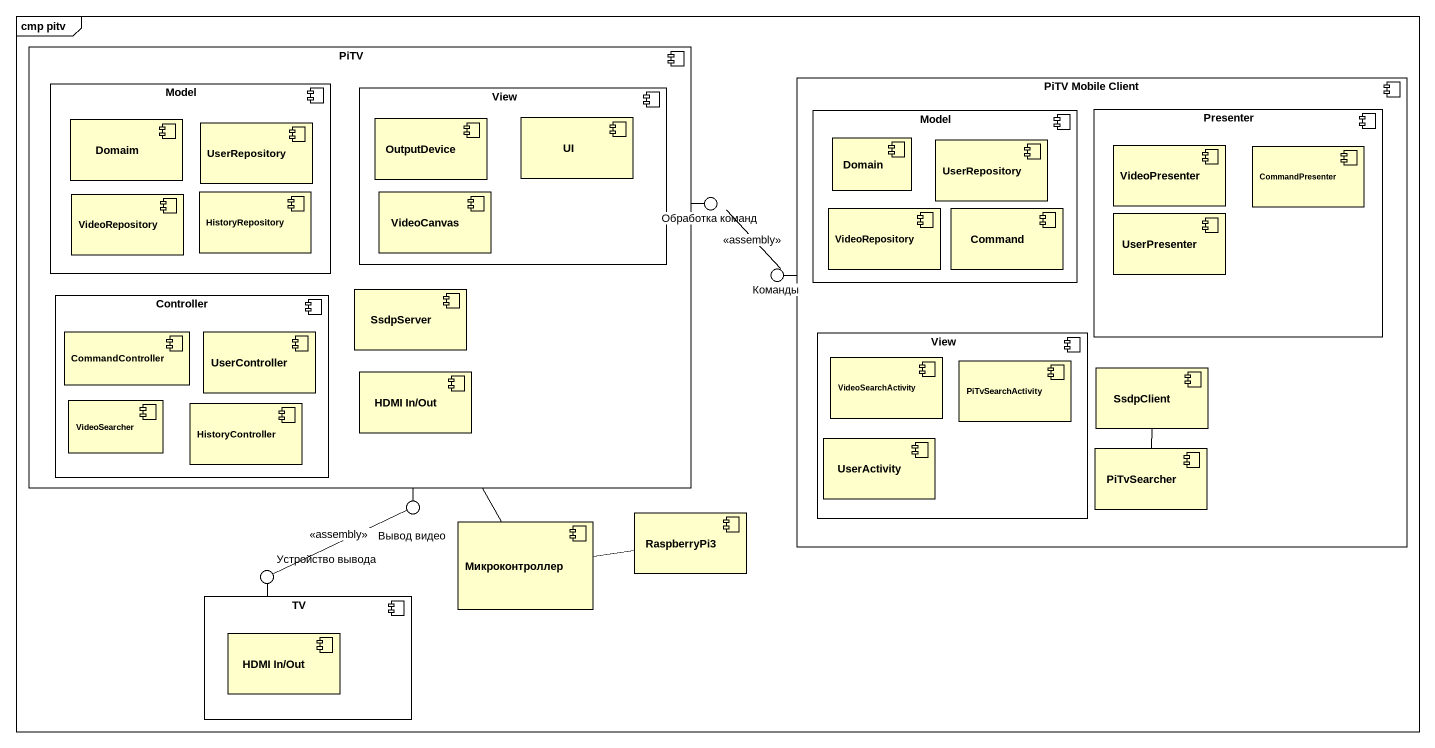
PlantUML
@startuml
mainframe cmp pitv
component PiTV {
  component Model {
    component Domaim
    component UserRepository
    component VideoRepository
    component HistoryRepository
  }
  component View {
    component OutputDevice
    component UI
    component VideoCanvas
  }
  component Controller {
    component CommandController
    component UserController
    component VideoSearcher
    component HistoryController
  }
  component SsdpServer
  component "HDMI In/Out" as HDMI_In_Out
}
component "PiTV Mobile Client" as PiTV_Mobile_Client {
  component "Model" as Model_2 {
    component Domain
    component "UserRepository" as UserRepository_2
    component "VideoRepository" as VideoRepository_2
    component Command
  }
  component Presenter {
    component VideoPresenter
    component CommandPresenter
    component UserPresenter
  }
  component "View" as View_2 {
    component VideoSearchActivity
    component PiTvSearchActivity
    component UserActivity
  }
  component SsdpClient
  component PiTvSearcher
}
() "Обработка команд" as Обработка_команд
() Команды
() "Вывод видео" as Вывод_видео
component Микроконтроллер
component RaspberryPi3
component TV {
  component "HDMI In/Out" as HDMI_In_Out_2
}
() "Устройство вывода" as Устройство_вывода
PiTV -right- Обработка_команд
PiTV_Mobile_Client -left- Команды
PiTV -- Вывод_видео
TV -up- Устройство_вывода
PiTV -- Микроконтроллер
Команды -up- Обработка_команд : <<assembly>>
SsdpClient -- PiTvSearcher
Вывод_видео -left- Устройство_вывода : <<assembly>>
RaspberryPi3 -left- Микроконтроллер
@enduml
